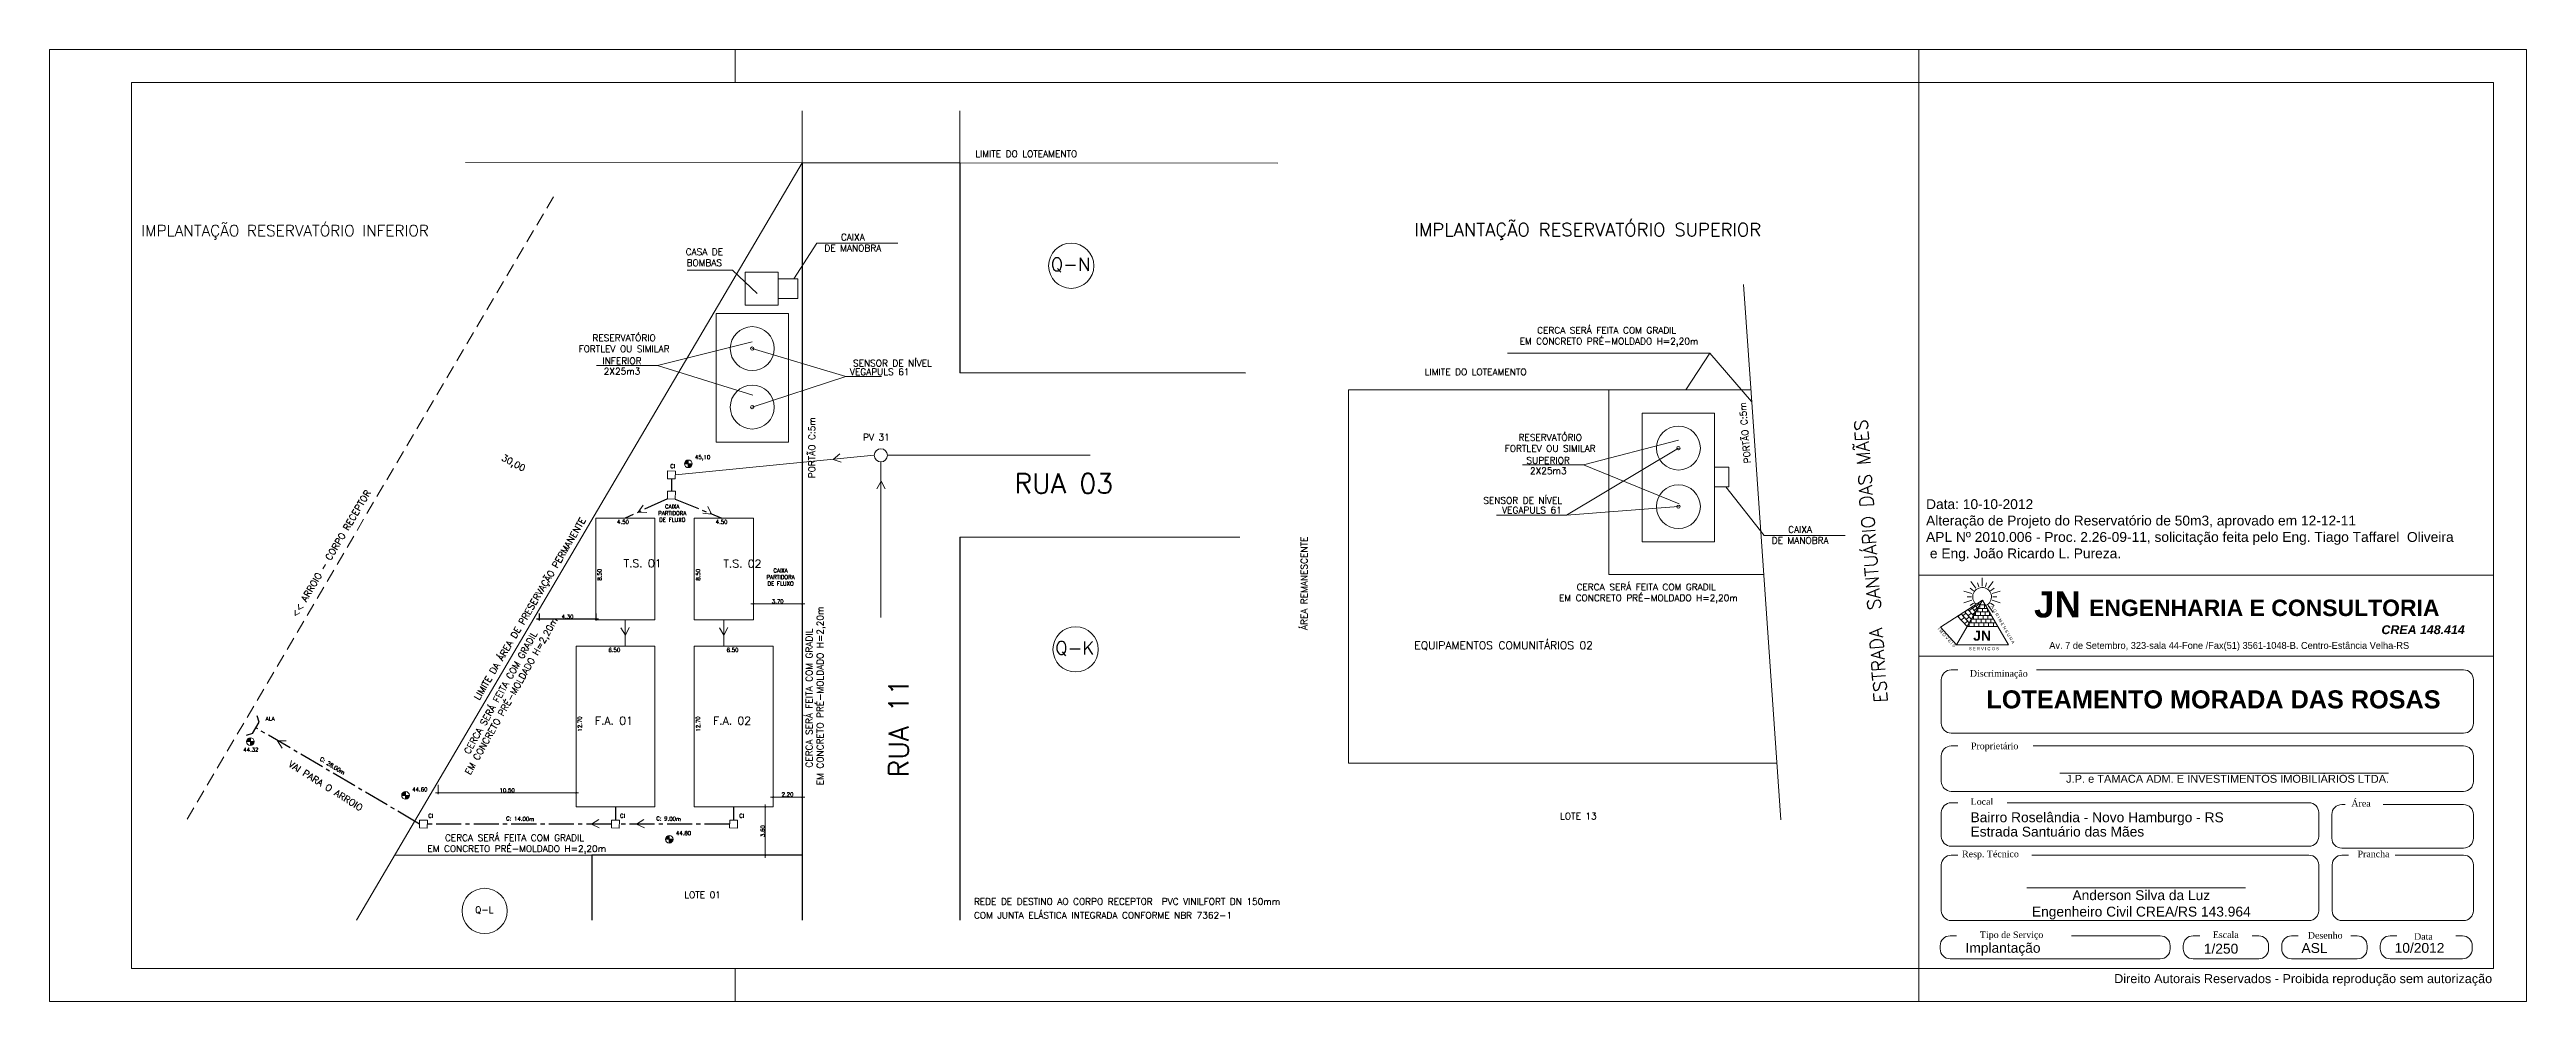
# Model space of a CAD drawing. Extents: x 541 to 729, y 344 to 416.
import ezdxf
from ezdxf.enums import TextEntityAlignment as Align

# ---------------------------------------------------------------- set-up
doc = ezdxf.new("R2010")
doc.units = 0
doc.header["$MEASUREMENT"] = 0
for name, pattern in [('ACAD_ISO02W100', [15, 12, -3]), ('CENTER2', [28.575, 19.05, -3.175, 3.175, -3.175]), ('DASHED2', [0.375, 0.25, -0.125])]:
    doc.linetypes.add(name, pattern=pattern)
doc.layers.get('0').update_dxf_attribs({"linetype": 'CONTINUOUS', "lineweight": 5})
doc.layers.get('DEFPOINTS').update_dxf_attribs({"linetype": 'CONTINUOUS', "lineweight": 0})
for name, color, linetype, lineweight in [('COTA LOTES', 7, 'CONTINUOUS', 5), ('COTAS', 7, 'CONTINUOUS', 0), ('DIVISA', 5, 'CONTINUOUS', 40), ('ESPEC', 2, 'CONTINUOUS', 0), ('LOTE', 4, 'CONTINUOUS', 30), ('N_LOTE', 7, 'CONTINUOUS', 9), ('PENA04', 4, 'CONTINUOUS', 20), ('PRANCHA', 7, 'CONTINUOUS', 0), ('REDE ESGOTO', 130, 'CENTER2', 30)]:
    doc.layers.add(name, color=color, linetype=linetype, lineweight=lineweight)
doc.styles.add('2mm', font='romans.shx', dxfattribs={"height": 2})
doc.styles.get("Standard").update_dxf_attribs({"font": 'romans.shx'})
doc.dimstyles.get("Standard").update_dxf_attribs({"dimscale": 0, "dimtxt": 0.08, "dimasz": 0.5, "dimexe": 0.25, "dimexo": 0.25, "dimgap": 0.05, "dimtad": 1, "dimzin": 0, "dimdsep": 46, "dimtxsty": 'Standard', "dimblk1": 'OBLIQUE', "dimblk2": 'OBLIQUE', "dimsah": 1, "dimcen": 0.2, "dimadec": 0, "dimazin": 0, "dimtfac": 1, "dimtmove": 0, "dimatfit": 3, "dimldrblk": 'OBLIQUE', "dimfxl": 1, "dimtolj": 1, "dimtzin": 0, "dimarcsym": 0})

# ---------------------------------------------------------------- blocks, each defined once
blk = doc.blocks.new('A$C55291CE9')
at = {"layer": 'PRANCHA', "color": 2, "insert": (2.31, 4.71), "char_height": 2.75, "attachment_point": 1}
blk.add_mtext('\\Farial.ttf;Direito Autorais Reservados - Proibida reprodução sem autorização', dxfattribs=at)
blk = doc.blocks.new('_Oblique')
at = {"color": 0, "linetype": 'ByBlock', "lineweight": -2}
blk.add_line((-0.5, -0.5), (0.5, 0.5), dxfattribs=at)
blk = doc.blocks.new('*D80')
at = {"layer": 'COTAS', "color": 0, "lineweight": -2, "transparency": 16777216}
for p, q in [((577.86, 373.39), (577.86, 372.84)), ((582.16, 373.39), (582.16, 372.84)), ((582.36, 372.94), (577.66, 372.94))]:
    blk.add_line(p, q, dxfattribs=at)
at = {"layer": 'DEFPOINTS', "color": 0, "transparency": 16777216}
for p in [(577.86, 373.69), (582.16, 373.69), (577.86, 372.94)]:
    blk.add_point(p, dxfattribs=at)
at = {"layer": 'COTAS', "color": 0, "lineweight": -2, "transparency": 16777216, "xscale": 0.1, "yscale": 0.1, "zscale": 0.1, "rotation": 180}
blk.add_blockref('_Oblique', (577.86, 372.94), dxfattribs=at)
at = {"layer": 'COTAS', "color": 0, "lineweight": -2, "transparency": 16777216, "xscale": 0.1, "yscale": 0.1, "zscale": 0.1}
blk.add_blockref('_Oblique', (582.16, 372.94), dxfattribs=at)
at = {"layer": 'COTAS', "color": 0, "transparency": 16777216, "insert": (580.01, 373.14), "char_height": 0.3, "attachment_point": 5}
blk.add_mtext('\\A1;4.30', dxfattribs=at)

msp = doc.modelspace()

# ---------------------------------------------------------------- hatches: boundary and pattern name
at = {"layer": 'COTAS'}
h = msp.add_hatch(color=7, dxfattribs=at)
h.paths.add_polyline_path([(589.206, 385.068, 0.4142136), (588.915, 384.777), (589.206, 384.777)])
h.paths.add_polyline_path([(589.497, 384.777), (589.206, 384.777), (589.206, 384.485, 0.4142136)])
h = msp.add_hatch(color=7, dxfattribs=at)
h.paths.add_polyline_path([(555.87, 363.913, 0.4142136), (555.579, 363.622), (555.87, 363.622)])
h.paths.add_polyline_path([(556.162, 363.622), (555.87, 363.622), (555.87, 363.331, 0.4142136)])
h = msp.add_hatch(color=7, dxfattribs=at)
h.paths.add_polyline_path([(567.68, 359.814, 0.4142136), (567.389, 359.523), (567.68, 359.523)])
h.paths.add_polyline_path([(567.971, 359.523), (567.68, 359.523), (567.68, 359.231, 0.4142136)])
h = msp.add_hatch(color=7, dxfattribs=at)
h.paths.add_polyline_path([(587.756, 356.477, 0.4142136), (587.465, 356.185), (587.756, 356.185)])
h.paths.add_polyline_path([(588.047, 356.185), (587.756, 356.185), (587.756, 355.894, 0.4142136)])

# ---------------------------------------------------------------- linework, layer by layer
at = {"linetype": 'Continuous'}
for p, q in [((597.865, 411.673), (597.865, 407.707)), ((609.865, 411.673), (609.865, 407.697)), ((597.865, 407.707), (572.238, 407.729)), ((597.865, 407.707), (582.556, 381.677)), ((597.865, 407.707), (609.865, 407.707)), ((634.073, 407.676), (609.865, 407.697)), ((670.1, 390.177), (669.527, 398.424)), ((639.452, 390.415), (639.452, 361.977)), ((639.452, 390.415), (670.084, 390.415)), ((659.278, 390.415), (659.278, 376.344)), ((672.363, 357.66), (670.1, 390.177)), ((582.556, 381.677), (563.947, 350.035)), ((659.278, 376.344), (671.063, 376.344)), ((639.452, 361.977), (672.063, 361.977))]:
    msp.add_line(p, q, dxfattribs=at)
at = {"linetype": 'DASHED2', "ltscale": 4}
msp.add_line((578.942, 405.121), (551.017, 357.639), dxfattribs=at)
at = {"layer": 'COTA LOTES'}
for centre in [(618.35, 399.859), (618.686, 370.647), (573.702, 350.728)]:
    msp.add_circle(centre, 1.722, dxfattribs=at)
at = {"layer": 'COTAS', "color": 7}
for p, q in [((597.233, 398.866), (598.985, 401.588)), ((598.985, 401.588), (605.165, 401.588)), ((592.559, 399.519), (589.106, 399.519)), ((594.449, 397.74), (592.559, 399.519)), ((593.543, 399.366), (596.043, 399.366)), ((593.543, 399.366), (593.543, 396.866)), ((593.543, 399.366), (593.543, 396.866)), ((596.043, 399.366), (596.043, 396.866)), ((596.043, 398.866), (597.543, 398.866)), ((597.543, 397.366), (597.543, 398.866)), ((596.82, 396.226), (591.32, 396.226)), ((591.32, 396.226), (591.32, 386.426)), ((593.543, 396.866), (596.043, 396.866)), ((596.043, 397.366), (597.543, 397.366)), ((596.82, 386.426), (596.82, 396.226)), ((586.853, 392.272), (594.07, 394.079)), ((586.853, 392.272), (582.211, 392.272)), ((666.956, 393.201), (651.571, 393.201)), ((665.132, 390.415), (666.956, 393.201)), ((670.146, 389.524), (666.956, 393.201)), ((667.322, 388.646), (661.822, 388.646)), ((661.822, 388.646), (661.822, 378.846)), ((667.322, 378.846), (667.322, 388.646)), ((657.355, 384.692), (664.572, 386.589)), ((603.365, 385.426), (588.218, 383.929)), ((589.497, 384.777), (588.915, 384.777)), ((589.206, 384.485), (589.206, 385.068)), ((591.32, 386.426), (596.82, 386.426)), ((600.728, 385.528), (600.221, 385.113)), ((600.844, 384.909), (600.221, 385.113)), ((603.865, 373.08), (603.865, 384.926)), ((604.365, 385.426), (619.805, 385.426)), ((657.355, 384.692), (652.712, 384.692)), ((603.562, 382.883), (603.877, 383.457)), ((604.192, 382.883), (603.877, 383.457)), ((667.322, 384.516), (668.411, 384.516)), ((667.322, 383.016), (668.411, 383.016)), ((668.186, 383.016), (671.089, 379.325)), ((668.411, 383.016), (668.411, 384.516)), ((585.77, 381.633), (585.399, 381.094)), ((586.054, 381.07), (585.399, 381.094)), ((590.31, 381.03), (590.959, 380.948)), ((590.68, 381.54), (590.959, 380.948)), ((609.865, 379.2), (631.197, 379.2)), ((671.089, 379.325), (677.27, 379.325)), ((661.822, 378.846), (667.322, 378.846)), ((593.958, 374.105), (598.065, 374.105)), ((594.158, 373.193), (594.158, 374.205)), ((597.865, 373.193), (597.865, 374.205)), ((584.074, 372.283), (584.413, 371.723)), ((584.703, 372.31), (584.413, 371.723)), ((591.574, 372.283), (591.913, 371.723)), ((592.203, 372.31), (591.913, 371.723)), ((555.87, 363.331), (555.87, 363.913)), ((556.162, 363.622), (555.579, 363.622)), ((558.593, 363.684), (557.938, 363.686)), ((558.287, 363.133), (557.938, 363.686)), ((570.172, 360.319), (570.172, 359.61)), ((580.658, 360.319), (580.658, 359.61)), ((567.971, 359.523), (567.389, 359.523)), ((567.68, 359.231), (567.68, 359.814)), ((580.858, 359.71), (569.972, 359.71)), ((595.358, 358.643), (594.967, 358.643)), ((595.067, 358.843), (595.067, 354.765)), ((595.458, 359.399), (598.065, 359.399)), ((595.658, 358.943), (595.658, 359.499)), ((597.865, 358.943), (597.865, 359.499)), ((582.384, 357.691), (581.833, 357.337)), ((582.428, 357.063), (581.833, 357.337)), ((585.822, 357.691), (585.271, 357.337)), ((585.866, 357.063), (585.271, 357.337)), ((587.756, 355.894), (587.756, 356.477)), ((581.865, 354.965), (566.846, 354.965)), ((588.047, 356.185), (587.465, 356.185)), ((595.358, 354.965), (594.967, 354.965))]:
    msp.add_line(p, q, dxfattribs=at)
at = {"layer": 'COTAS', "linetype": 'ACAD_ISO02W100', "lineweight": 18, "ltscale": 20}
for p, q in [((586.853, 392.272), (594.127, 390.008)), ((657.355, 384.692), (664.628, 381.738))]:
    msp.add_line(p, q, dxfattribs=at)
at = {"layer": 'COTAS'}
for p, q in [((594.07, 393.556), (601.206, 391.43)), ((594.07, 389.096), (601.206, 391.43)), ((601.206, 391.43), (603.899, 391.43)), ((664.572, 385.976), (656.061, 380.879)), ((656.061, 380.879), (650.732, 380.879)), ((656.061, 380.879), (664.572, 381.516))]:
    msp.add_line(p, q, dxfattribs=at)
at = {"layer": 'COTAS', "color": 7}
for centre, radius in [((594.07, 393.556), 1.67), ((594.07, 389.096), 1.67), ((664.572, 385.976), 1.67), ((589.206, 384.777), 0.291), ((603.865, 385.426), 0.5), ((664.572, 381.516), 1.67), ((555.87, 363.622), 0.291), ((567.68, 359.523), 0.291), ((587.756, 356.185), 0.291)]:
    msp.add_circle(centre, radius, dxfattribs=at)
at = {"layer": 'COTAS', "color": 3}
for centre in [(594.07, 393.556), (594.07, 389.096), (664.572, 385.976), (664.572, 381.516)]:
    msp.add_circle(centre, 0.122, dxfattribs=at)
at = {"layer": 'LOTE', "color": 7}
for p, q in [((597.865, 407.707), (597.865, 350.035)), ((609.865, 407.697), (609.865, 391.7)), ((631.61, 391.681), (609.865, 391.7)), ((609.865, 379.2), (609.865, 350.035)), ((597.865, 354.965), (581.865, 354.965)), ((581.865, 354.965), (581.865, 350.035))]:
    msp.add_line(p, q, dxfattribs=at)
at = {"layer": 'PENA04'}
for p, q in [((587.623, 384.238), (587.614, 383.638)), ((588.214, 383.629), (587.614, 383.638)), ((588.223, 384.229), (587.623, 384.238)), ((588.223, 384.229), (588.214, 383.629)), ((587.623, 382.706), (587.614, 382.106)), ((588.214, 382.098), (587.614, 382.106)), ((588.223, 382.697), (587.623, 382.706)), ((588.223, 382.697), (588.214, 382.098)), ((582.158, 380.643), (586.658, 380.643)), ((582.158, 372.893), (582.158, 380.643)), ((586.658, 380.643), (586.658, 372.893)), ((589.658, 380.643), (589.658, 372.893)), ((589.658, 380.643), (594.158, 380.643)), ((589.658, 372.893), (589.658, 380.643)), ((594.158, 380.643), (594.158, 372.893)), ((586.658, 372.893), (582.158, 372.893)), ((584.408, 372.893), (584.408, 370.893)), ((594.158, 372.893), (589.658, 372.893)), ((591.908, 372.893), (591.908, 370.893)), ((586.658, 370.893), (580.658, 370.893)), ((580.658, 370.893), (580.658, 358.643)), ((586.658, 370.893), (586.658, 358.643)), ((595.658, 370.893), (589.658, 370.893)), ((589.658, 370.893), (589.658, 358.643)), ((595.658, 370.893), (595.658, 358.643)), ((586.658, 358.643), (580.658, 358.643)), ((595.658, 358.643), (589.658, 358.643)), ((568.749, 357.647), (568.741, 357.048)), ((569.34, 357.039), (568.741, 357.048)), ((569.349, 357.639), (568.749, 357.647)), ((569.349, 357.639), (569.34, 357.039)), ((583.358, 357.647), (583.349, 357.048)), ((583.949, 357.039), (583.349, 357.048)), ((583.958, 357.639), (583.358, 357.647)), ((583.958, 357.639), (583.949, 357.039)), ((592.358, 357.647), (592.349, 357.048)), ((592.949, 357.039), (592.349, 357.048)), ((592.958, 357.639), (592.358, 357.647)), ((592.958, 357.639), (592.949, 357.039))]:
    msp.add_line(p, q, dxfattribs=at)
at = {"layer": 'PRANCHA'}
for p, q in [((540.583, 343.831), (540.583, 416.331)), ((640.265, 416.331), (540.583, 416.331)), ((592.765, 416.331), (592.765, 413.831)), ((640.265, 416.331), (729.123, 416.331)), ((682.873, 416.331), (682.873, 376.311)), ((729.123, 343.831), (729.123, 416.331)), ((682.873, 376.311), (682.873, 346.331)), ((682.873, 376.311), (726.623, 376.311)), ((687.03, 375.117), (686.769, 375.307)), ((687.208, 375.296), (686.829, 375.818)), ((687.434, 375.411), (687.334, 375.718)), ((687.684, 375.45), (687.684, 376.096)), ((687.934, 375.411), (688.033, 375.718)), ((688.033, 375.718), (687.934, 375.411)), ((688.159, 375.296), (688.538, 375.818)), ((688.338, 375.117), (688.599, 375.307)), ((684.524, 372.35), (687.721, 374.407)), ((685.737, 371.004), (687.721, 374.407)), ((686.084, 373.353), (685.857, 373.149)), ((686.705, 372.664), (686.084, 373.353)), ((686.446, 373.408), (686.219, 373.203)), ((686.915, 374.892), (686.301, 375.091)), ((686.915, 374.392), (686.301, 374.192)), ((686.866, 372.941), (686.344, 373.52)), ((686.604, 373.688), (686.377, 373.483)), ((686.875, 374.642), (686.553, 374.642)), ((686.875, 374.642), (686.553, 374.642)), ((687.028, 373.217), (686.604, 373.688)), ((686.851, 373.414), (686.624, 373.209)), ((686.933, 373.778), (686.706, 373.574)), ((687.03, 374.166), (686.769, 373.977)), ((687.189, 373.494), (686.864, 373.855)), ((687.176, 373.964), (686.949, 373.76)), ((687.18, 373.504), (686.953, 373.3)), ((687.311, 373.814), (687.084, 373.61)), ((687.35, 373.77), (687.124, 374.022)), ((687.189, 373.494), (687.189, 373.217)), ((687.189, 373.494), (688.254, 373.494)), ((687.45, 374.115), (687.224, 373.911)), ((687.35, 373.77), (687.35, 373.494)), ((687.35, 373.77), (688.093, 373.77)), ((687.512, 374.047), (687.384, 374.189)), ((687.512, 374.047), (687.512, 373.77)), ((687.512, 374.047), (687.931, 374.047)), ((687.558, 373.494), (687.558, 373.217)), ((687.719, 373.77), (687.719, 373.494)), ((687.721, 374.407), (689.706, 371.004)), ((687.88, 374.047), (687.88, 373.77)), ((687.927, 373.494), (687.927, 373.217)), ((688.088, 373.77), (688.088, 373.494)), ((688.159, 373.988), (688.538, 373.466)), ((688.254, 373.494), (688.254, 373.217)), ((688.338, 374.166), (688.599, 373.977)), ((688.453, 374.892), (689.066, 375.091)), ((688.453, 374.392), (689.066, 374.192)), ((688.492, 374.642), (688.815, 374.642)), ((688.492, 374.642), (688.815, 374.642)), ((685.737, 371.004), (684.524, 372.35)), ((686.544, 372.387), (685.824, 373.186)), ((686.331, 373.079), (686.104, 372.875)), ((686.578, 372.805), (686.351, 372.601)), ((686.692, 373.134), (686.466, 372.929)), ((686.544, 372.387), (688.899, 372.387)), ((686.705, 372.664), (686.705, 372.387)), ((686.705, 372.664), (688.738, 372.664)), ((686.866, 372.941), (686.866, 372.664)), ((686.866, 372.941), (688.577, 372.941)), ((687.028, 373.217), (687.028, 372.941)), ((687.028, 373.217), (688.415, 373.217)), ((687.074, 372.664), (687.074, 372.387)), ((687.235, 372.941), (687.235, 372.664)), ((687.396, 373.217), (687.396, 372.941)), ((687.443, 372.664), (687.443, 372.387)), ((687.604, 372.941), (687.604, 372.664)), ((687.765, 373.217), (687.765, 372.941)), ((687.811, 372.664), (687.811, 372.387)), ((687.973, 372.941), (687.973, 372.664)), ((688.134, 373.217), (688.134, 372.941)), ((688.18, 372.664), (688.18, 372.387)), ((688.341, 372.941), (688.341, 372.664)), ((688.549, 372.664), (688.549, 372.387)), ((682.873, 370.136), (721.708, 370.136)), ((685.737, 371.004), (689.706, 371.004)), ((684.583, 368.337), (684.583, 365.016)), ((685.833, 369.087), (685.333, 369.087)), ((724.333, 369.087), (691.833, 369.087)), ((725.083, 365.016), (725.083, 368.337)), ((685.333, 364.266), (724.333, 364.266)), ((684.583, 362.542), (684.583, 360.585)), ((685.333, 363.292), (685.833, 363.292)), ((724.333, 363.292), (691.583, 363.292)), ((725.083, 360.585), (725.083, 362.542)), ((693.604, 361.22), (718.619, 361.22)), ((685.333, 359.835), (724.333, 359.835)), ((685.333, 358.964), (685.833, 358.964)), ((712.559, 358.964), (689.583, 358.964)), ((715.318, 358.827), (715.059, 358.827)), ((724.333, 358.827), (718.22, 358.827)), ((684.583, 358.214), (684.583, 356.406)), ((713.309, 356.406), (713.309, 358.214)), ((714.309, 356.268), (714.309, 358.077)), ((725.083, 356.268), (725.083, 358.077)), ((685.333, 355.656), (712.559, 355.656)), ((685.333, 354.977), (685.833, 354.977)), ((712.559, 354.977), (691.473, 354.977)), ((715.059, 355.518), (724.333, 355.518)), ((715.081, 354.977), (715.581, 354.977)), ((724.333, 354.977), (719.124, 354.977)), ((684.583, 354.227), (684.583, 350.745)), ((713.309, 350.745), (713.309, 354.227)), ((714.331, 354.227), (714.331, 350.745)), ((725.083, 350.745), (725.083, 354.227)), ((691.1, 352.498), (707.738, 352.498)), ((685.248, 348.831), (685.748, 348.831)), ((685.333, 349.995), (712.559, 349.995)), ((701.248, 348.831), (694.498, 348.831)), ((703.748, 348.831), (704.248, 348.831)), ((708.748, 348.831), (708.248, 348.831)), ((711.248, 348.831), (711.748, 348.831)), ((715.081, 349.995), (724.333, 349.995)), ((716.248, 348.831), (715.748, 348.831)), ((718.748, 348.831), (719.248, 348.831)), ((724.248, 348.831), (723.748, 348.831)), ((684.498, 348.081), (684.498, 347.831)), ((685.248, 347.081), (701.248, 347.081)), ((701.998, 347.831), (701.998, 348.081)), ((702.998, 348.081), (702.998, 347.831)), ((703.748, 347.081), (708.748, 347.081)), ((709.498, 347.831), (709.498, 348.081)), ((710.498, 348.081), (710.498, 347.831)), ((711.248, 347.081), (716.248, 347.081)), ((716.998, 347.831), (716.998, 348.081)), ((717.998, 348.081), (717.998, 347.831)), ((718.748, 347.081), (724.248, 347.081)), ((724.998, 347.831), (724.998, 348.081)), ((592.765, 346.331), (592.765, 343.831)), ((682.873, 346.331), (682.873, 343.831)), ((684.123, 343.831), (540.583, 343.831)), ((684.123, 343.831), (729.123, 343.831))]:
    msp.add_line(p, q, dxfattribs=at)
at = {"layer": 'PRANCHA', "color": 5}
for p, q in [((546.833, 346.331), (546.833, 413.831)), ((640.265, 413.831), (546.833, 413.831)), ((640.265, 413.831), (726.623, 413.831)), ((726.623, 367.081), (726.623, 413.831)), ((726.623, 367.081), (726.623, 346.331)), ((684.123, 346.331), (546.833, 346.331)), ((726.623, 346.331), (684.123, 346.331))]:
    msp.add_line(p, q, dxfattribs=at)
at = {"layer": 'PRANCHA'}
msp.add_lwpolyline([(721.708, 370.136), (726.623, 370.136)], dxfattribs=at)
for centre, radius, start, end in [((687.684, 374.642), 0.716, 293.37376, 230.48573), ((685.333, 368.337), 0.75, 90, 180), ((724.333, 368.337), 0.75, 0, 90), ((685.333, 365.016), 0.75, 180, 270), ((724.333, 365.016), 0.75, 270, 0), ((685.333, 362.542), 0.75, 90, 180), ((724.333, 362.542), 0.75, 0, 90), ((685.333, 360.585), 0.75, 180, 270), ((724.333, 360.585), 0.75, 270, 0), ((685.333, 358.214), 0.75, 90, 180), ((712.559, 358.214), 0.75, 0, 90), ((715.059, 358.077), 0.75, 90, 180), ((724.333, 358.077), 0.75, 0, 90), ((685.333, 356.406), 0.75, 180, 270), ((712.559, 356.406), 0.75, 270, 0), ((685.333, 354.227), 0.75, 90, 180), ((712.559, 354.227), 0.75, 0, 90), ((715.059, 356.268), 0.75, 180, 270), ((715.081, 354.227), 0.75, 90, 180), ((724.333, 356.268), 0.75, 270, 0), ((724.333, 354.227), 0.75, 0, 90), ((685.333, 350.745), 0.75, 180, 270), ((712.559, 350.745), 0.75, 270, 0), ((715.081, 350.745), 0.75, 180, 270), ((724.333, 350.745), 0.75, 270, 0), ((685.248, 348.081), 0.75, 90, 180), ((701.248, 348.081), 0.75, 0, 90), ((703.748, 348.081), 0.75, 90, 180), ((708.748, 348.081), 0.75, 0, 90), ((711.248, 348.081), 0.75, 90, 180), ((716.248, 348.081), 0.75, 0, 90), ((718.748, 348.081), 0.75, 90, 180), ((724.248, 348.081), 0.75, 0, 90), ((685.248, 347.831), 0.75, 180, 270), ((701.248, 347.831), 0.75, 270, 0), ((703.748, 347.831), 0.75, 180, 270), ((708.748, 347.831), 0.75, 270, 0), ((711.248, 347.831), 0.75, 180, 270), ((716.248, 347.831), 0.75, 270, 0), ((718.748, 347.831), 0.75, 180, 270), ((724.248, 347.831), 0.75, 270, 0)]:
    msp.add_arc(centre, radius, start, end, dxfattribs=at)
at = {"layer": 'REDE ESGOTO', "ltscale": 0.1}
for p, q in [((587.914, 383.633), (587.914, 382.692)), ((587.614, 382.106), (584.408, 380.643)), ((588.214, 382.098), (591.749, 380.643)), ((556.035, 364.245), (555.562, 364.082)), ((556.035, 364.245), (556.55, 365.102)), ((568.745, 357.348), (556.291, 364.672)), ((556.55, 365.102), (556.387, 365.575)), ((583.658, 358.643), (583.658, 357.643)), ((592.658, 358.643), (592.658, 357.643)), ((583.353, 357.348), (569.345, 357.348)), ((592.353, 357.348), (583.953, 357.348))]:
    msp.add_line(p, q, dxfattribs=at)

# ---------------------------------------------------------------- block references
at = {"layer": 'COTAS', "color": 7, "xscale": 0.1, "yscale": 0.1, "zscale": 0.1}
for p, rotation in [((594.158, 374.105), 180), ((570.172, 359.71), 180.0000000000009), ((595.067, 358.643), 90), ((595.658, 359.399), 180), ((595.067, 354.965), 270)]:
    msp.add_blockref('_Oblique', p, dxfattribs=dict(at, rotation=rotation))
for p in [(597.865, 374.105), (580.658, 359.71), (597.865, 359.399)]:
    msp.add_blockref('_Oblique', p, dxfattribs=at)
at = {"layer": 'PRANCHA', "xscale": 0.2500000000000568, "yscale": 0.2500000000000568, "zscale": 0.2500000000000568}
msp.add_blockref('A$C55291CE9', (697.164, 344.739), dxfattribs=at)

# ---------------------------------------------------------------- texts
for s, p in [('Q-N', (616.801, 399.468)), ('Q-K', (617.138, 370.257))]:
    msp.add_text(s, height=1).set_placement(p)
at = {"layer": 'COTAS', "color": 7, "char_height": 0.3, "attachment_point": 5}
for s, insert in [('3.70', (596.011, 374.305)), ('10.50', (575.415, 359.91)), ('2.20', (596.761, 359.599))]:
    msp.add_mtext(s, dxfattribs=dict(at, insert=insert))
at = {"layer": 'COTAS', "color": 7, "insert": (594.867, 356.804), "char_height": 0.3, "attachment_point": 5, "rotation": 90}
msp.add_mtext('3.60', dxfattribs=at)
at = {"layer": 'DIVISA', "color": 7, "lineweight": 20, "insert": (679.492, 366.572), "char_height": 1, "attachment_point": 1, "rotation": 94.09833, "style": '2mm'}
msp.add_mtext('ESTRADA  SANTUÁRIO DAS MÃES', dxfattribs=at)
at = {"layer": 'ESPEC', "color": 7}
msp.add_text('RUA 03', height=1.5, dxfattribs=at).set_placement((614.024, 382.535))
msp.add_text('RUA 11', height=1.5, rotation=90, dxfattribs=at).set_placement((605.976, 360.899))
at = {"layer": 'N_LOTE'}
for s, height, p in [('IMPLANTAÇÃO RESERVATÓRIO INFERIOR', 0.85, (547.565, 402.111)), ('IMPLANTAÇÃO RESERVATÓRIO SUPERIOR', 1, (644.465, 402.111)), ('EQUIPAMENTOS COMUNITÁRIOS 02', 0.6, (644.465, 370.655)), ('LOTE 13', 0.5, (655.563, 357.702)), ('Q-L', 0.5, (572.981, 350.563)), ('LOTE 01', 0.5, (588.894, 351.705)), ('COM JUNTA ELÁSTICA INTEGRADA CONFORME NBR 7362-1', 0.5, (610.947, 350.144)), ('REDE DE DESTINO AO CORPO RECEPTOR  PVC VINILFORT DN 150mm', 0.5, (610.947, 351.196))]:
    msp.add_text(s, height=height, dxfattribs=at).set_placement(p)
for s, p in [('RESERVATÓRIO', (584.312, 394.453)), ('FORTLEV OU SIMILAR', (584.312, 393.533)), ('INFERIOR', (584.153, 392.618)), ('SENSOR DE NÍVEL', (604.739, 392.52)), ('2X25m3', (584.164, 391.833)), ('VEGAPULS 61', (603.772, 391.779)), ('RESERVATÓRIO', (654.814, 386.873)), ('FORTLEV OU SIMILAR', (654.814, 385.953)), ('SUPERIOR', (654.655, 385.037)), ('2X25m3', (654.666, 384.252)), ('SENSOR DE NÍVEL', (652.715, 382.077)), ('VEGAPULS 61', (653.422, 381.255))]:
    msp.add_text(s, height=0.5, dxfattribs=at).set_placement(p, align=Align.MIDDLE)
for s, rotation, p in [('<< ARROIO - CORPO RECEPTOR', 59.42219, (559.43, 373.054)), ('LIMITE DA ÁREA DE PRESERVAÇÃO PERMANENTE', 59.42219, (573.291, 366.729)), ('ÁREA REMANESCENTE', 90, (636.329, 372.117))]:
    msp.add_text(s, height=0.5, rotation=rotation, dxfattribs=at).set_placement(p)
at = {"layer": 'N_LOTE', "attachment_point": 5}
for s, insert, char_height in [('LIMITE DO LOTEAMENTO', (614.927, 408.382), 0.5), ('CAIXA \\PDE MANOBRA', (601.73, 401.624), 0.5), ('CASA DE\\PBOMBAS', (590.425, 400.51), 0.5), ('CERCA SERÁ FEITA COM GRADIL\\P EM CONCRETO PRÉ-MOLDADO H=2,20m', (659.112, 394.453), 0.5), ('LIMITE DO LOTEAMENTO', (649.136, 391.774), 0.5), ('PV 31', (603.522, 386.805), 0.5), ('CI', (588.012, 384.599), 0.3), ('45,10', (590.295, 385.239), 0.3), ('CAIXA\\PPARTIDORA \\PDE FLUXO', (587.987, 381.022), 0.3), ('4.50', (584.237, 380.353), 0.3), ('4.50', (591.737, 380.353), 0.3), ('CAIXA \\PDE MANOBRA', (673.835, 379.361), 0.5), ('^IT.S. 01', (585.518, 377.199), 0.6), ('^IT.S. 02', (593.121, 377.175), 0.6), ('CAIXA\\PPARTIDORA \\PDE FLUXO', (596.23, 376.155), 0.3), ('CERCA SERÁ FEITA COM GRADIL\\P EM CONCRETO PRÉ-MOLDADO H=2,20m', (662.114, 374.903), 0.5), ('6.50', (583.573, 370.603), 0.3), ('6.50', (592.573, 370.603), 0.3), ('ALA', (557.383, 365.369), 0.3), ('F.A. 01', (583.54, 365.21), 0.6), ('F.A. 02', (592.54, 365.21), 0.6), ('44.32', (555.907, 363.007), 0.3), ('44.60', (568.769, 359.985), 0.3), ('CERCA SERÁ FEITA COM GRADIL\\P EM CONCRETO PRÉ-MOLDADO H=2,20m', (575.975, 355.81), 0.5), ('CI', (569.594, 357.977), 0.3), ('CI', (584.202, 357.977), 0.3), ('44.80', (588.844, 356.648), 0.3), ('CI', (593.267, 357.977), 0.3)]:
    msp.add_mtext(s, dxfattribs=dict(at, insert=insert, char_height=char_height))
for s, insert, char_height, rotation in [('PORTÃO C:5m', (669.636, 387.137), 0.5, 94.79919), ('PORTÃO C:5m', (598.607, 386.001), 0.5, 90), ('30,00', (575.865, 384.785), 0.5, 331.84233), ('8.50', (582.45, 376.331), 0.3, 91.30354), ('8.50', (589.95, 376.331), 0.3, 91.30354), ('CERCA SERÁ FEITA COM GRADIL\\P EM CONCRETO PRÉ-MOLDADO H=2,20m', (598.893, 366.933), 0.5, 90), ('CERCA SERÁ FEITA COM GRADIL\\P EM CONCRETO PRÉ-MOLDADO H=2,20m', (575.347, 367.112), 0.5, 60.59599), ('12.70', (580.95, 364.964), 0.3, 91.30354), ('12.70', (589.95, 364.964), 0.3, 91.30354), ('VAI PARA O ARROIO', (561.602, 360.251), 0.5, 327.96925), ('C: 28.00m', (562.119, 361.782), 0.3, 327.96925), ('C: 14.00m', (576.411, 357.747), 0.3, 358.62398), ('C: 9.00m', (587.708, 357.747), 0.3, 358.62398)]:
    msp.add_mtext(s, dxfattribs=dict(at, insert=insert, char_height=char_height, rotation=rotation))
at = {"layer": 'PRANCHA', "attachment_point": 1}
for s, insert, char_height in [('{\\fArial|b0|i0|c0|p34;Data: 10-10-2012\\PAlteração de Projeto do Reservatório de 50m3, aprovado em 12-12-11 \\PAPL Nº 2010.006 - Proc. 2.26-09-11, solicitação feita pelo Eng. Tiago Taffarel  Oliveira\\P e Eng. João Ricardo L. Pureza.}', (683.422, 382.083), 0.75), ('{\\fArial|b1|i0|c0|p34;LOTEAMENTO MORADA DAS ROSAS}', (688.013, 367.527), 1.375), ('{\\fArial|b0|i0|c0|p34;Bairro Roselândia - Novo Hamburgo - RS}', (686.806, 358.233), 0.75), ('{\\fArial|b0|i0|c0|p34;Estrada Santuário das Mães}', (686.806, 357.142), 0.75), ('{\\fArial|b0|i0|c0|p34;Implantação }', (686.427, 348.293), 0.75)]:
    msp.add_mtext(s, dxfattribs=dict(at, insert=insert, char_height=char_height))
at = {"layer": 'PRANCHA', "char_height": 0.2305, "width": 10.14181, "attachment_point": 1}
for s, insert, rotation in [('\\fArial|b0|i0|c0|p34;A G R I M E N S U R A', (688.539, 374.014), 300), ('\\fArial|b0|i0|c0|p34;I M Ó V E I S', (684.442, 372.331), 312)]:
    msp.add_mtext(s, dxfattribs=dict(at, insert=insert, rotation=rotation))
at = {"layer": 'PRANCHA'}
for s, insert, char_height, width, attachment_point in [('\\fArial|b1|i0|c0|p34;JN', (691.638, 375.078), 2, 125, 1), ('{\\fArial|b1|i0|c0|p34;ENGENHARIA E CONSULTORIA}', (695.826, 374.437), 1.25, 125, 1), ('\\fArial|b1|i0|c0|p34;JN', (687.007, 372.068), 0.76064, 10.14181, 1), ('{\\fArial|b1|i1|c0|p34;CREA 148.414}', (718.084, 372.483), 0.675, 125, 1), ('\\fArial|b0|i0|c0|p34;S E R V I Ç O S', (686.677, 370.817), 0.2305, 10.14181, 1), ('{\\fCentury Gothic|b0|i0|c0|p34;Av. 7 de Setembro, 323-sala 44-Fone /Fax(51) 3561-1048-B. Centro-Estância Velha-RS}', (692.799, 371.209), 0.525, 122.5, 1), ('\\FTIMES.TTF;Discriminação', (686.756, 369.064), 0.5, 25, 1), ('\\FTIMES.TTF;Proprietário', (686.839, 363.544), 0.5, 25, 1), ('{\\fArial|b0|i0|c0|p34;J.P. e TAMACA ADM. E INVESTIMENTOS IMOBILIÁRIOS LTDA.}', (694.079, 361.089), 0.6, 29.32857, 1), ('\\FTIMES.TTF;Local', (686.816, 359.309), 0.5, 20, 1), ('\\FTIMES.TTF;Área', (715.795, 359.172), 0.5, 20, 1), ('\\FTIMES.TTF;Resp. Técnico', (686.165, 355.32), 0.5, 25, 1), ('\\FTIMES.TTF;Prancha', (716.263, 355.32), 0.5, 25, 1), ('{\\fArial|b0|i0|c0|p34;Anderson Silva da Luz\\PEngenheiro Civil CREA/RS 143.964}', (699.806, 352.302), 0.75, 17.5, 2), ('\\FTIMES.TTF;Tipo de Serviço', (687.522, 349.165), 0.5, 25, 1), ('\\FTIMES.TTF;Escala', (705.247, 349.165), 0.5, 10, 1), ('\\FTIMES.TTF;Desenho', (712.482, 349.12), 0.5, 25, 1), ('\\FTIMES.TTF;Data', (720.57, 349.03), 0.5, 10, 1), ('{\\fArial|b0|i0|c0|p34;1/250}', (704.564, 348.227), 0.75, 17.5, 1), ('{\\fArial|b0|i0|c0|p34;ASL}', (711.999, 348.278), 0.75, 17.5, 1), ('{\\fArial|b0|i0|c0|p34;10/2012}', (719.089, 348.287), 0.75, 17.5, 1)]:
    msp.add_mtext(s, dxfattribs=dict(at, insert=insert, char_height=char_height, width=width, attachment_point=attachment_point))

# ---------------------------------------------------------------- dimensions: what is measured, and where the dimension line sits
at = {"layer": 'COTAS', "color": 7}
dim = msp.add_linear_dim(base=(577.856, 372.941), p1=(582.158, 373.685), p2=(577.856, 373.685), dimstyle='Standard', override={"dimscale": 1, "dimtxt": 0.3, "dimasz": 0.1, "dimexe": 0.1, "dimexo": 0.3, "dimcen": 0.1, "dimdle": 0.2}, dxfattribs=at)
dim.commit()
dim.dimension.update_dxf_attribs({"geometry": '*D80', "text_midpoint": (580.007, 373.141)})

doc.saveas('drawing.dxf')
